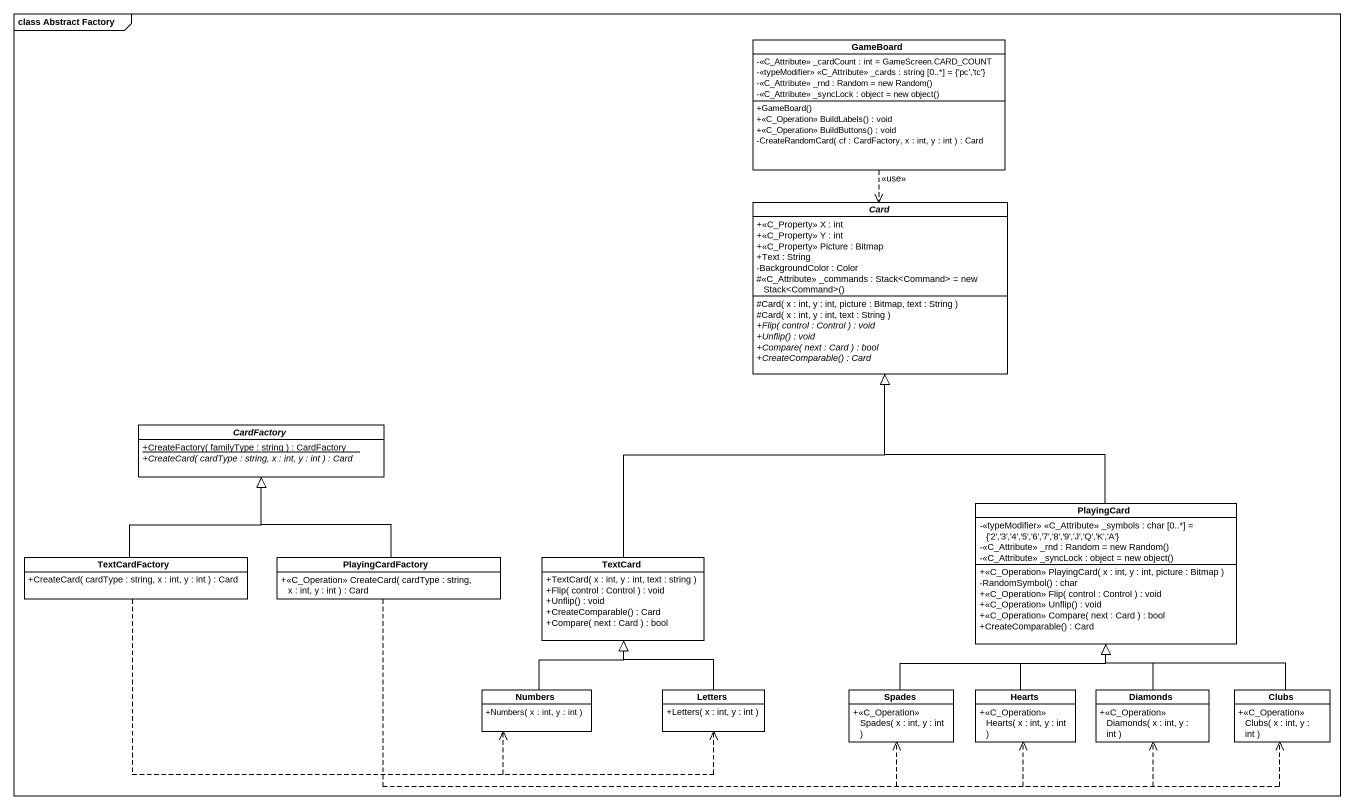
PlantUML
@startuml
mainframe class Abstract Factory
hide circle
hide empty members
skinparam classAttributeIconSize 0
class GameBoard {
  -<<C_Attribute>> _cardCount : int = GameScreen.CARD_COUNT
  -<<typeModifier>> <<C_Attribute>> _cards : string [0..*] = {'pc','tc'}
  {field} -<<C_Attribute>> _rnd : Random = new Random()
  {field} -<<C_Attribute>> _syncLock : object = new object()
  +GameBoard()
  +<<C_Operation>> BuildLabels() : void
  +<<C_Operation>> BuildButtons() : void
  -CreateRandomCard( cf : CardFactory, x : int, y : int ) : Card
}
abstract class "Card" as Card_ {
  +<<C_Property>> X : int
  +<<C_Property>> Y : int
  +<<C_Property>> Picture : Bitmap
  +Text : String
  -BackgroundColor : Color
  {field} #<<C_Attribute>> _commands : Stack<Command> = new Stack<Command>()
  #Card( x : int, y : int, picture : Bitmap, text : String )
  #Card( x : int, y : int, text : String )
  {abstract} +Flip( control : Control ) : void
  {abstract} +Unflip() : void
  {abstract} +Compare( next : Card ) : bool
  {abstract} +CreateComparable() : Card
}
abstract class CardFactory {
  {static} +CreateFactory( familyType : string ) : CardFactory
  {abstract} +CreateCard( cardType : string, x : int, y : int ) : Card
}
class PlayingCard {
  -<<typeModifier>> <<C_Attribute>> _symbols : char [0..*] = {'2','3','4','5','6','7','8','9','J','Q','K','A'}
  {field} -<<C_Attribute>> _rnd : Random = new Random()
  {field} -<<C_Attribute>> _syncLock : object = new object()
  +<<C_Operation>> PlayingCard( x : int, y : int, picture : Bitmap )
  -RandomSymbol() : char
  +<<C_Operation>> Flip( control : Control ) : void
  +<<C_Operation>> Unflip() : void
  +<<C_Operation>> Compare( next : Card ) : bool
  +CreateComparable() : Card
}
class TextCardFactory {
  +CreateCard( cardType : string, x : int, y : int ) : Card
}
class PlayingCardFactory {
  +<<C_Operation>> CreateCard( cardType : string, x : int, y : int ) : Card
}
class TextCard {
  +TextCard( x : int, y : int, text : string )
  +Flip( control : Control ) : void
  +Unflip() : void
  +CreateComparable() : Card
  +Compare( next : Card ) : bool
}
class Numbers {
  +Numbers( x : int, y : int )
}
class Letters {
  +Letters( x : int, y : int )
}
class Spades {
  +<<C_Operation>> Spades( x : int, y : int )
}
class Hearts {
  +<<C_Operation>> Hearts( x : int, y : int )
}
class Diamonds {
  +<<C_Operation>> Diamonds( x : int, y : int )
}
class Clubs {
  +<<C_Operation>> Clubs( x : int, y : int )
}
GameBoard ..> Card_ : <<use>>
PlayingCard -up-|> Card_
TextCardFactory -up-|> CardFactory
TextCardFactory .right.> Numbers
TextCardFactory .right.> Letters
PlayingCardFactory -up-|> CardFactory
PlayingCardFactory .right.> Spades
PlayingCardFactory .right.> Hearts
PlayingCardFactory .right.> Diamonds
PlayingCardFactory .right.> Clubs
TextCard -up-|> Card_
Numbers -up-|> TextCard
Letters -up-|> TextCard
Spades -up-|> PlayingCard
Hearts -up-|> PlayingCard
Diamonds -up-|> PlayingCard
Clubs -up-|> PlayingCard
@enduml
